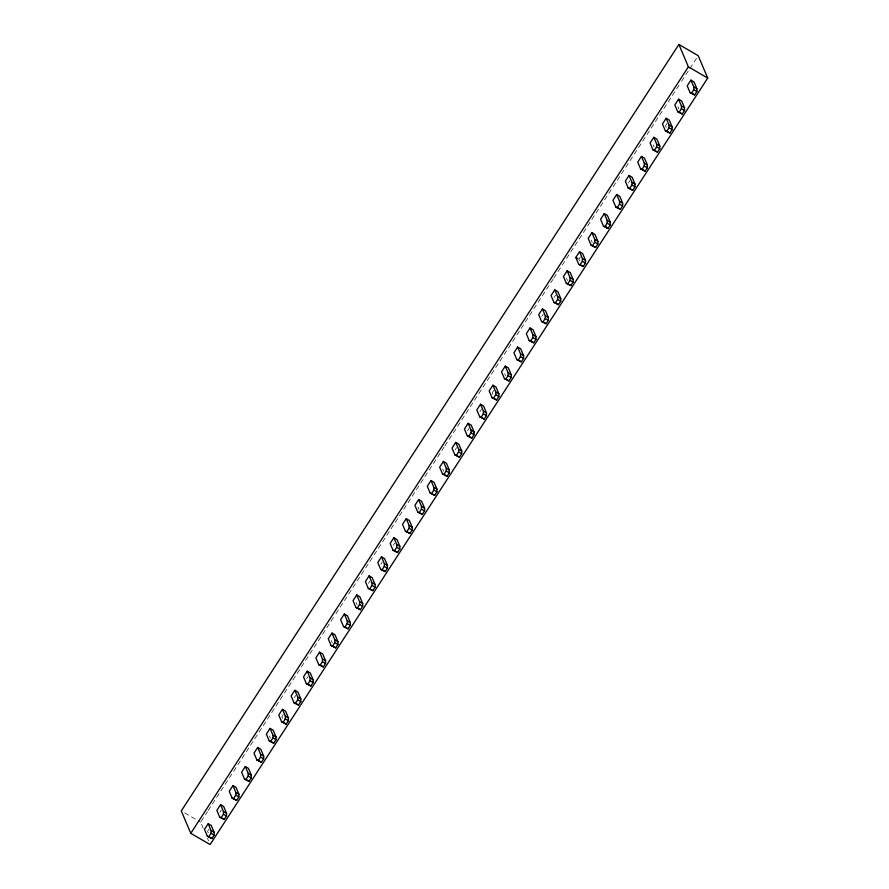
<?xml version="1.0" encoding="UTF-8"?>
<svg xmlns="http://www.w3.org/2000/svg" width="889" height="889" viewBox="0 0 889 889"><rect width="100%" height="100%" fill="white"/><g stroke="black" fill="none" stroke-linecap="round" stroke-linejoin="round"><path stroke-width="0.67" stroke-dasharray="4.45 3.33" d="M203.248 828.381L200.614 822.169L207.415 811.679M208.17 810.512L335.22 614.821M335.975 613.654L444.111 447.078M444.867 445.911L553.014 279.335M553.769 278.179L680.818 82.477M681.574 81.31L689.131 69.664M689.886 68.497L696.698 58.018M209.048 828.959L207.57 831.248L208.537 833.538M219.95 812.179L221.428 809.901M283.324 714.567L281.835 716.856L282.802 719.134M294.215 697.787L295.704 695.498M306.594 678.718L308.072 676.429M368.479 583.384L369.968 581.095M380.859 564.315L382.348 562.026M393.238 545.246L394.727 542.968M455.124 449.923L456.613 447.634M467.503 430.854L468.992 428.565M479.882 411.785L481.371 409.496M493.751 390.427L492.262 392.716L493.228 395.005M541.779 316.451L543.257 314.161M554.158 297.382L555.636 295.092M580.395 256.965L578.906 259.255L579.884 261.533M628.423 182.99L629.912 180.7M667.039 123.493L665.561 125.782L666.528 128.072M184.701 812.913L200.614 822.169M677.929 106.713L678.907 109.003M653.182 144.851L654.148 147.13M591.285 240.186L592.252 242.464M566.526 278.313L567.504 280.602M504.641 373.647L505.608 375.936M442.755 468.981L443.722 471.27M417.997 507.119L418.963 509.397M356.1 602.453L357.078 604.731M331.353 640.58L332.319 642.869M269.456 735.914L270.423 738.203M207.47 838.327L208.526 840.816"/><path stroke-width="1.33" d="M207.381 836.305L208.793 836.727L211.015 833.293L211.093 830.582L208.193 823.736L204.481 829.448L207.381 836.305L211.882 838.527L214.116 835.093L214.193 832.382L211.282 825.525L208.193 823.736M219.761 817.235L221.172 817.658L223.395 814.224L223.472 811.524L220.572 804.667L216.849 810.39L219.761 817.235L224.261 819.458L226.495 816.024L226.562 813.313L223.661 806.467L220.572 804.667M232.14 798.166L233.551 798.6L235.774 795.166L235.852 792.455L232.951 785.598L229.229 791.321L232.14 798.166L236.641 800.389L238.863 796.955L238.941 794.255L236.041 787.398L232.951 785.598M244.519 779.108L245.931 779.531L248.153 776.097L248.231 773.386L245.32 766.529L241.608 772.252L244.519 779.108L249.02 781.331L251.243 777.897L251.32 775.186L248.42 768.329L245.32 766.529M256.899 760.039L258.31 760.462L260.533 757.028L260.61 754.317L257.699 747.471L253.987 753.183L256.899 760.039L261.399 762.262L263.622 758.828L263.7 756.117L260.788 749.26L257.699 747.471M269.278 740.97L270.678 741.393L272.912 737.959L272.99 735.247L270.078 728.402L266.367 734.125L269.278 740.97L273.779 743.193L276.001 739.759L276.079 737.048L273.167 730.202L270.078 728.402M281.657 721.901L283.058 722.324L285.291 718.901L285.369 716.19L282.458 709.333L278.746 715.056L281.657 721.901L286.147 724.124L288.38 720.69L288.458 717.979L285.547 711.133L282.458 709.333M294.037 702.843L295.437 703.266L297.671 699.832L297.748 697.12L294.837 690.264L291.125 695.987L294.037 702.843L298.526 705.055L300.76 701.632L300.838 698.921L297.926 692.064L294.837 690.264M306.405 683.774L307.816 684.197L310.05 680.763L310.128 678.051L307.216 671.195L303.505 676.918L306.405 683.774L310.906 685.997L313.139 682.563L313.217 679.852L310.305 672.995L307.216 671.195M318.784 664.705L320.196 665.128L322.418 661.694L322.496 658.982L319.596 652.137L315.884 657.849L318.784 664.705L323.285 666.928L325.518 663.494L325.596 660.783L322.685 653.926L319.596 652.137M331.164 645.636L332.575 646.059L334.797 642.625L334.875 639.913L331.975 633.068L328.252 638.791L331.164 645.636L335.664 647.859L337.887 644.425L337.964 641.714L335.064 634.868L331.975 633.068M343.543 626.567L344.954 626.989L347.177 623.567L347.255 620.855L344.343 613.999L340.631 619.722L343.543 626.567L348.043 628.79L350.266 625.356L350.344 622.644L347.443 615.799L344.343 613.999M355.922 607.509L357.334 607.932L359.556 604.498L359.634 601.786L356.722 594.93L353.011 600.653L355.922 607.509L360.423 609.721L362.645 606.298L362.723 603.587L359.823 596.73L356.722 594.93M368.302 588.44L369.713 588.862L371.935 585.429L372.013 582.717L369.102 575.861L365.39 581.584L368.302 588.44L372.802 590.663L375.025 587.229L375.102 584.518L372.191 577.661L369.102 575.861M380.681 569.371L382.081 569.793L384.315 566.36L384.392 563.648L381.481 556.803L377.769 562.515L380.681 569.371L385.181 571.594L387.404 568.16L387.482 565.448L384.57 558.592L381.481 556.803M393.06 550.302L394.46 550.724L396.694 547.291L396.772 544.59L393.86 537.734L390.149 543.457L393.06 550.302L397.55 552.525L399.783 549.091L399.861 546.379L396.95 539.534L393.86 537.734M405.428 531.233L406.84 531.666L409.073 528.233L409.151 525.521L406.24 518.665L402.528 524.388L405.428 531.233L409.929 533.456L412.163 530.022L412.24 527.321L409.329 520.465L406.24 518.665M417.808 512.175L419.219 512.597L421.453 509.164L421.53 506.452L418.619 499.596L414.907 505.319L417.808 512.175L422.308 514.398L424.542 510.964L424.62 508.252L421.708 501.396L418.619 499.596M430.187 493.106L431.598 493.528L433.821 490.095L433.899 487.383L430.998 480.538L427.287 486.25L430.187 493.106L434.688 495.329L436.921 491.895L436.999 489.183L434.088 482.327L430.998 480.538M442.566 474.037L443.978 474.459L446.2 471.026L446.278 468.314L443.378 461.469L439.655 467.192L442.566 474.037L447.067 476.26L449.289 472.826L449.367 470.114L446.467 463.269L443.378 461.469M454.946 454.968L456.357 455.39L458.58 451.968L458.657 449.256L455.746 442.4L452.034 448.123L454.946 454.968L459.446 457.19L461.669 453.757L461.747 451.045L458.846 444.2L455.746 442.4M467.325 435.91L468.736 436.332L470.959 432.899L471.037 430.187L468.125 423.331L464.414 429.054L467.325 435.91L471.826 438.121L474.048 434.699L474.126 431.987L471.214 425.131L468.125 423.331M479.704 416.841L481.105 417.263L483.338 413.829L483.416 411.118L480.505 404.262L476.793 409.985L479.704 416.841L484.205 419.063L486.427 415.63L486.505 412.918L483.594 406.062L480.505 404.262M492.084 397.772L493.484 398.194L495.718 394.76L495.795 392.049L492.884 385.204L489.172 390.916L492.084 397.772L496.584 399.994L498.807 396.561L498.885 393.849L495.973 386.993L492.884 385.204M504.463 378.703L505.863 379.125L508.097 375.691L508.175 372.98L505.263 366.135L501.552 371.858L504.463 378.703L508.953 380.925L511.186 377.492L511.264 374.78L508.352 367.935L505.263 366.135M516.831 359.634L518.243 360.056L520.476 356.633L520.554 353.922L517.642 347.066L513.931 352.789L516.831 359.634L521.332 361.856L523.565 358.423L523.643 355.711L520.732 348.866L517.642 347.066M529.211 340.576L530.622 340.998L532.855 337.564L532.933 334.853L530.022 327.997L526.31 333.719L529.211 340.576L533.711 342.787L535.945 339.365L536.023 336.653L533.111 329.797L530.022 327.997M541.59 321.507L543.001 321.929L545.224 318.495L545.301 315.784L542.401 308.939L538.69 314.65L541.59 321.507L546.09 323.729L548.324 320.296L548.402 317.584L545.49 310.728L542.401 308.939M553.969 302.438L555.381 302.86L557.603 299.426L557.681 296.715L554.78 289.87L551.058 295.581L553.969 302.438L558.47 304.66L560.692 301.227L560.77 298.515L557.87 291.67L554.78 289.87M566.349 283.369L567.76 283.791L569.982 280.368L570.06 277.657L567.149 270.801L563.437 276.523L566.349 283.369L570.849 285.591L573.072 282.157L573.149 279.446L570.249 272.601L567.149 270.801M578.728 264.3L580.139 264.733L582.362 261.299L582.439 258.588L579.528 251.731L575.816 257.454L578.728 264.3L583.228 266.522L585.451 263.1L585.529 260.388L582.617 253.532L579.528 251.731M591.107 245.242L592.507 245.664L594.741 242.23L594.819 239.519L591.907 232.662L588.196 238.385L591.107 245.242L595.608 247.464L597.83 244.031L597.908 241.319L594.997 234.463L591.907 232.662M603.487 226.173L604.887 226.595L607.12 223.161L607.198 220.45L604.287 213.604L600.575 219.316L603.487 226.173L607.987 228.395L610.21 224.961L610.287 222.25L607.376 215.394L604.287 213.604M615.866 207.104L617.266 207.526L619.5 204.092L619.577 201.381L616.666 194.535L612.954 200.258L615.866 207.104L620.355 209.326L622.589 205.892L622.667 203.181L619.755 196.336L616.666 194.535M628.234 188.035L629.645 188.457L631.879 185.034L631.957 182.323L629.045 175.466L625.334 181.189L628.234 188.035L632.735 190.257L634.968 186.823L635.046 184.112L632.135 177.267L629.045 175.466M640.613 168.977L642.025 169.399L644.258 165.965L644.336 163.254L641.425 156.397L637.713 162.12L640.613 168.977L645.114 171.188L647.348 167.765L647.425 165.054L644.514 158.198L641.425 156.397M652.993 149.908L654.404 150.33L656.627 146.896L656.704 144.185L653.804 137.328L650.081 143.051L652.993 149.908L657.493 152.13L659.727 148.696L659.805 145.985L656.893 139.129L653.804 137.328M665.372 130.839L666.783 131.261L669.006 127.827L669.084 125.116L666.183 118.27L662.461 123.982L665.372 130.839L669.873 133.061L672.095 129.627L672.173 126.916L669.273 120.059L666.183 118.27M677.751 111.77L679.163 112.192L681.385 108.758L681.463 106.047L678.551 99.201L674.84 104.924L677.751 111.77L682.252 113.992L684.474 110.558L684.552 107.847L681.652 101.002L678.551 99.201M690.131 92.7L691.542 93.123L693.764 89.7L693.842 86.989L690.931 80.132L687.219 85.855L690.131 92.7L694.631 94.923L696.854 91.489L696.932 88.778L694.02 81.932L690.931 80.132M678.885 44.45L181.289 810.935L190.791 833.315L210.115 844.55L707.711 78.065L698.209 55.685L678.885 44.45L688.386 66.831L707.711 78.065M190.791 833.315L688.386 66.831M693.842 86.989L696.932 88.778M693.764 89.7L696.854 91.489M691.542 93.123L694.631 94.923M681.463 106.047L684.552 107.847M681.385 108.758L684.474 110.558M679.163 112.192L682.252 113.992M669.084 125.116L672.173 126.916M669.006 127.827L672.095 129.627M666.783 131.261L669.873 133.061M656.704 144.185L659.805 145.985M656.627 146.896L659.727 148.696M654.404 150.33L657.493 152.13M644.336 163.254L647.425 165.054M644.258 165.965L647.348 167.765M642.025 169.399L645.114 171.188M631.957 182.323L635.046 184.112M631.879 185.034L634.968 186.823M629.645 188.457L632.735 190.257M619.577 201.381L622.667 203.181M619.5 204.092L622.589 205.892M617.266 207.526L620.355 209.326M607.198 220.45L610.287 222.25M607.12 223.161L610.21 224.961M604.887 226.595L607.987 228.395M594.819 239.519L597.908 241.319M594.741 242.23L597.83 244.031M592.507 245.664L595.608 247.464M582.439 258.588L585.529 260.388M575.816 257.454L577.883 258.655M582.362 261.299L585.451 263.1M580.139 264.733L583.228 266.522M570.06 277.657L573.149 279.446M569.982 280.368L573.072 282.157M567.76 283.791L570.849 285.591M557.681 296.715L560.77 298.515M557.603 299.426L560.692 301.227M555.381 302.86L558.47 304.66M545.301 315.784L548.402 317.584M545.224 318.495L548.324 320.296M543.001 321.929L546.09 323.729M532.933 334.853L536.023 336.653M532.855 337.564L535.945 339.365M530.622 340.998L533.711 342.787M520.554 353.922L523.643 355.711M520.476 356.633L523.565 358.423M518.243 360.056L521.332 361.856M508.175 372.98L511.264 374.78M508.097 375.691L511.186 377.492M505.863 379.125L508.953 380.925M495.795 392.049L498.885 393.849M495.718 394.76L498.807 396.561M493.484 398.194L496.584 399.994M483.416 411.118L486.505 412.918M483.338 413.829L486.427 415.63M481.105 417.263L484.205 419.063M471.037 430.187L474.126 431.987M470.959 432.899L474.048 434.699M468.736 436.332L471.826 438.121M458.657 449.256L461.747 451.045M458.58 451.968L461.669 453.757M456.357 455.39L459.446 457.19M446.278 468.314L449.367 470.114M446.2 471.026L449.289 472.826M443.978 474.459L447.067 476.26M433.899 487.383L436.999 489.183M433.821 490.095L436.921 491.895M431.598 493.528L434.688 495.329M421.53 506.452L424.62 508.252M421.453 509.164L424.542 510.964M419.219 512.597L422.308 514.398M409.151 525.521L412.24 527.321M409.073 528.233L412.163 530.022M406.84 531.666L409.929 533.456M396.772 544.59L399.861 546.379M396.694 547.291L399.783 549.091M394.46 550.724L397.55 552.525M384.392 563.648L387.482 565.448M384.315 566.36L387.404 568.16M382.081 569.793L385.181 571.594M372.013 582.717L375.102 584.518M371.935 585.429L375.025 587.229M369.713 588.862L372.802 590.663M359.634 601.786L362.723 603.587M359.556 604.498L362.645 606.298M357.334 607.932L360.423 609.721M347.255 620.855L350.344 622.644M347.177 623.567L350.266 625.356M344.954 626.989L348.043 628.79M334.875 639.913L337.964 641.714M334.797 642.625L337.887 644.425M332.575 646.059L335.664 647.859M322.496 658.982L325.596 660.783M322.418 661.694L325.518 663.494M320.196 665.128L323.285 666.928M310.128 678.051L313.217 679.852M310.05 680.763L313.139 682.563M307.816 684.197L310.906 685.997M297.748 697.12L300.838 698.921M297.671 699.832L300.76 701.632M295.437 703.266L298.526 705.055M285.369 716.19L288.458 717.979M285.291 718.901L288.38 720.69M283.058 722.324L286.147 724.124M272.99 735.247L276.079 737.048M272.912 737.959L276.001 739.759M270.678 741.393L273.779 743.193M260.61 754.317L263.7 756.117M260.533 757.028L263.622 758.828M258.31 760.462L261.399 762.262M248.231 773.386L251.32 775.186M248.153 776.097L251.243 777.897M245.931 779.531L249.02 781.331M235.852 792.455L238.941 794.255M235.774 795.166L238.863 796.955M233.551 798.6L236.641 800.389M223.472 811.524L226.562 813.313M223.395 814.224L226.495 816.024M221.172 817.658L224.261 819.458M211.093 830.582L214.193 832.382M211.015 833.293L214.116 835.093M208.793 836.727L211.882 838.527M605.609 225.684L606.576 227.973"/></g></svg>
